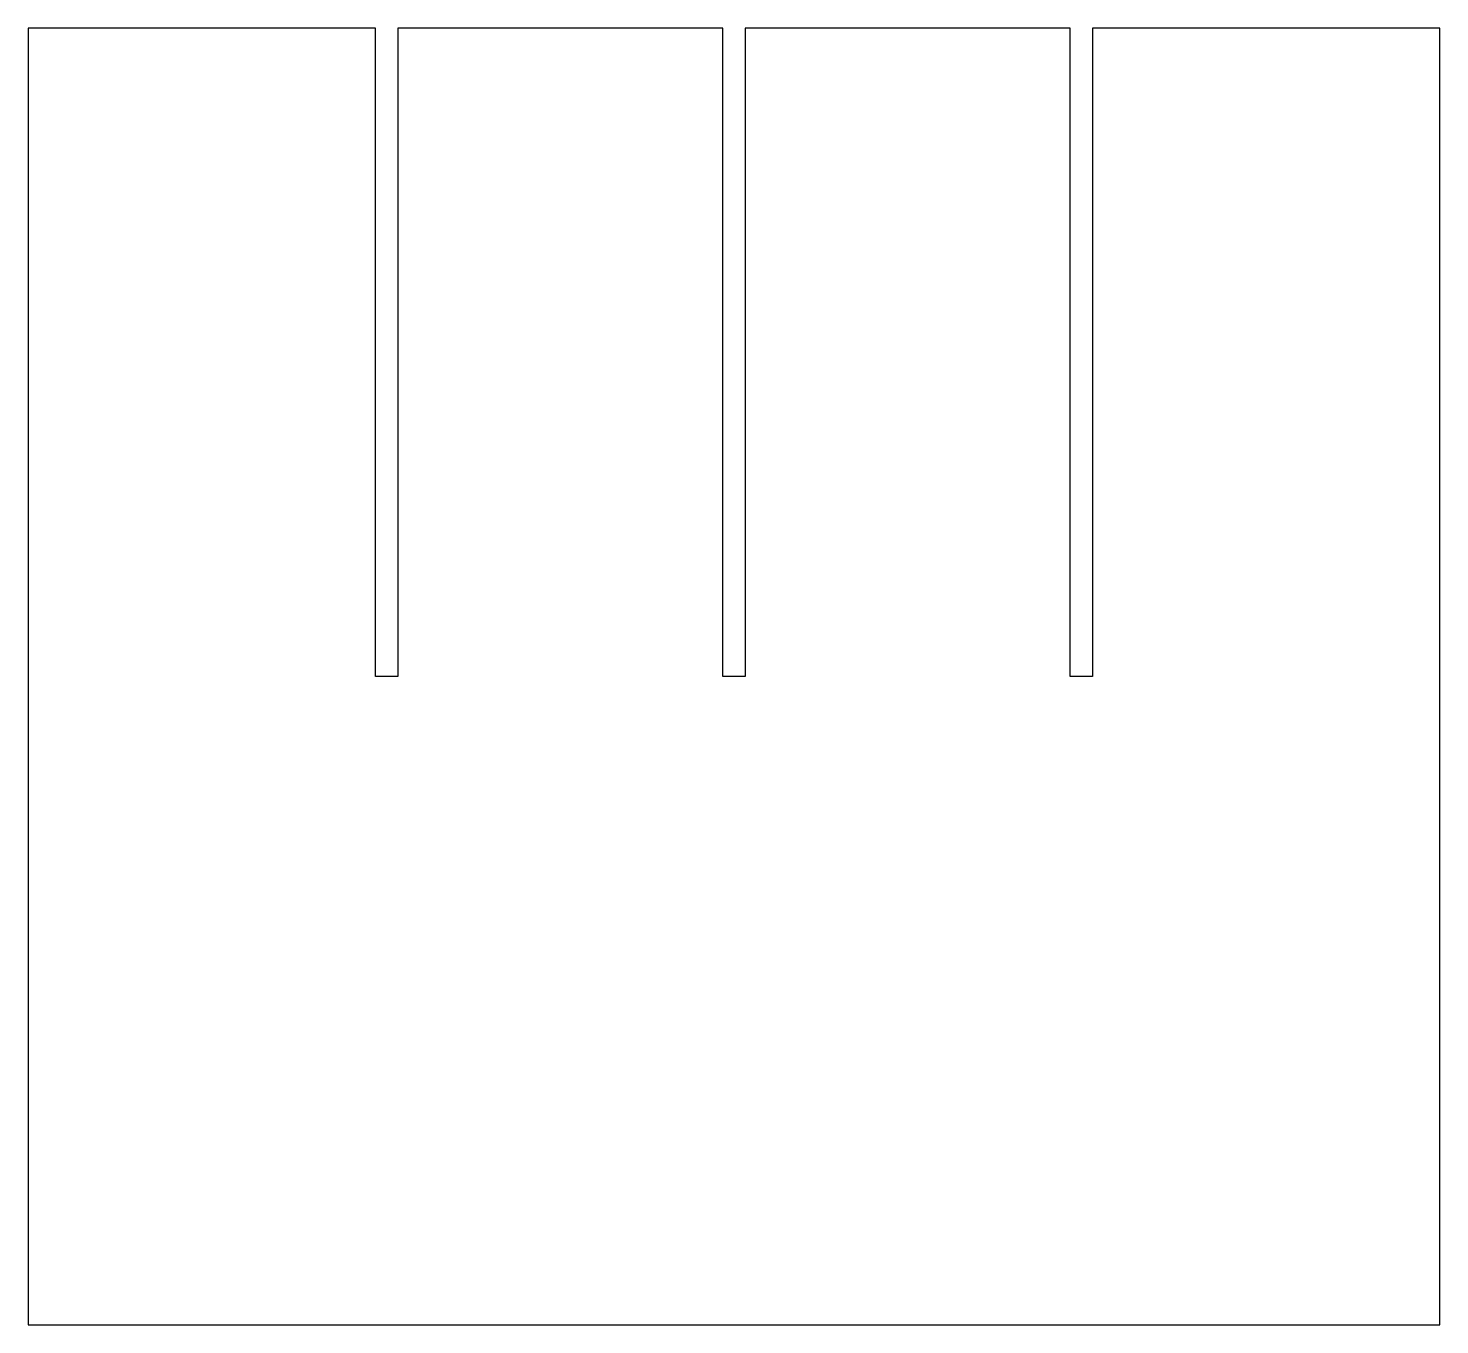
# Model space of a CAD drawing. Header units: metres. Extents: x 0 to 381, y 0 to 350.
import ezdxf

# ---------------------------------------------------------------- set-up
doc = ezdxf.new("R2010")
doc.units = ezdxf.units.M

msp = doc.modelspace()

# ---------------------------------------------------------------- linework, layer by layer
for p, q in [((93.75, 350), (0, 350)), ((0, 350), (0, 0)), ((93.75, 175), (93.75, 350)), ((187.5, 350), (99.75, 350)), ((99.75, 350), (99.75, 175)), ((187.5, 175), (187.5, 350)), ((281.25, 350), (193.5, 350)), ((193.5, 350), (193.5, 175)), ((281.25, 175), (281.25, 350)), ((381, 350), (287.25, 350)), ((287.25, 350), (287.25, 175)), ((381, 0), (381, 350)), ((99.75, 175), (93.75, 175)), ((193.5, 175), (187.5, 175)), ((287.25, 175), (281.25, 175)), ((0, 0), (381, 0))]:
    msp.add_line(p, q)

doc.saveas('drawing.dxf')
